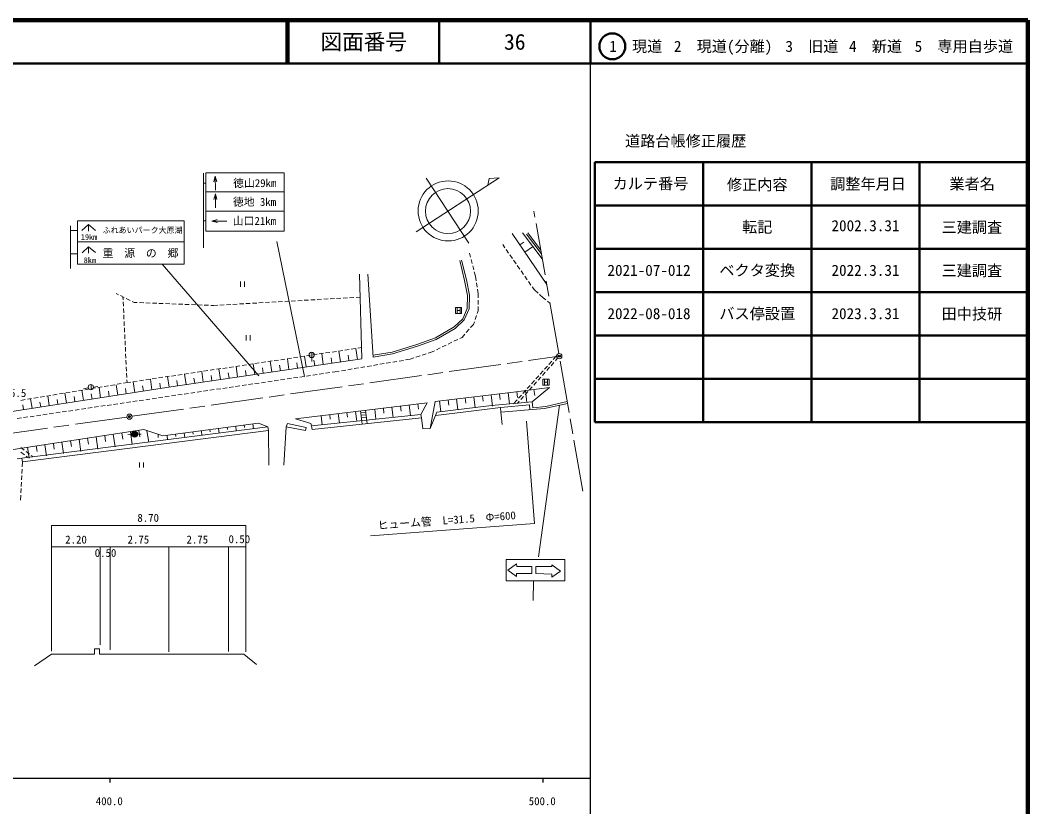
# Model space of a CAD drawing. Units: millimetres, scale not verified. Extents: x 40000 to 680000, y 20000 to 380000.
# Drawn here: x 447255 to 680000, y 198357 to 380000 of the extents above; entities that cross this region are included whole.
import ezdxf
from ezdxf.enums import TextEntityAlignment as Align

# ---------------------------------------------------------------- set-up
doc = ezdxf.new("R2010")
doc.units = ezdxf.units.MM
doc.header["$LTSCALE"] = 1000
doc.header["$PDMODE"] = 32
doc.header["$PDSIZE"] = 500
doc.linetypes.add('CHAIN', pattern=[18.5, 12, -1.5, 3.5, -1.5])
for name, color, linetype, lineweight in [('M-BGD', 7, 'Continuous', 13), ('M-BGD-EXST', 7, 'Continuous', 13), ('M-BMK', 2, 'CHAIN', 13), ('M-BMK-SRVR', 3, 'Continuous', 13), ('M-STR-HTXT', 7, 'Continuous', 13), ('M-STR-STRC', 7, 'Continuous', 13), ('M-TTL', 2, 'Continuous', 140), ('M-TTL-BAND', 7, 'Continuous', 25), ('M-TTL-FRAM', 2, 'Continuous', 50), ('M-TTL-LINE', 7, 'Continuous', 50)]:
    doc.layers.add(name, color=color, linetype=linetype, lineweight=lineweight)
doc.layers.add('M-OTRS', color=6, linetype='Continuous')
doc.layers.add('M-TTL-TXT', color=7, linetype='Continuous')
doc.styles.add('ＭＳ ゴシック', font='')
doc.styles.get('ＭＳ ゴシック').set_extended_font_data('MS Gothic')

msp = doc.modelspace()

# ---------------------------------------------------------------- hatches: boundary and pattern name
at = {"layer": 'M-BGD-EXST'}
msp.add_hatch(color=256, dxfattribs=at).paths.add_polyline_path([(474385, 284354, 0.97359), (473030, 284521, 0.01338), (473025, 284485, 0.41421), (473640, 283739, 0.41421)])

# ---------------------------------------------------------------- linework, layer by layer
at = {"layer": 'M-BGD'}
for p, q in [((560890, 330765), (568874, 318991)), ((563291, 330858), (567839, 324899)), ((564199, 330579), (567621, 326143)), ((564531, 330893), (567471, 327000)), ((562700, 328095), (563594, 328701)), ((551282, 325244), (551036, 326200)), ((558710, 328169), (559216, 327448)), ((559503, 327038), (560076, 326219)), ((563822, 326440), (565610, 327652)), ((551655, 323791), (551406, 324760)), ((560363, 325810), (560937, 324991)), ((561224, 324581), (561797, 323762)), ((526170, 301817), (525615, 321347)), ((527535, 321376), (528827, 302224)), ((552029, 322339), (551780, 323307)), ((552399, 320898), (552153, 321854)), ((562084, 323353), (562658, 322534)), ((562945, 322124), (563519, 321305)), ((552555, 319843), (552399, 320898)), ((552775, 318359), (552629, 319348)), ((563805, 320896), (564379, 320077)), ((564666, 319667), (565240, 318848)), ((469965, 316611), (469468, 316854)), ((553005, 316808), (552849, 317864)), ((553005, 315865), (553005, 316808)), ((565527, 318438), (566032, 317717)), ((566032, 317717), (566872, 316962)), ((567244, 316628), (568084, 315873)), ((471313, 315953), (470414, 316392)), ((470990, 316111), (471022, 315447)), ((471046, 314947), (471094, 313948)), ((472661, 315296), (471763, 315734)), ((473608, 314834), (473111, 315076)), ((474304, 314807), (473608, 314834)), ((475803, 314749), (474804, 314788)), ((477302, 314692), (476302, 314730)), ((478801, 314634), (477801, 314673)), ((480299, 314576), (479300, 314615)), ((481798, 314519), (480799, 314557)), ((483297, 314461), (482298, 314500)), ((484796, 314404), (483797, 314442)), ((486295, 314346), (485296, 314384)), ((487794, 314288), (486795, 314327)), ((489293, 314231), (488294, 314269)), ((490792, 314173), (489792, 314211)), ((494400, 314264), (493401, 314207)), ((495897, 314350), (494899, 314293)), ((497395, 314435), (496396, 314378)), ((498892, 314520), (497894, 314463)), ((500390, 314605), (499392, 314548)), ((501888, 314691), (500889, 314634)), ((503385, 314776), (502387, 314719)), ((504883, 314861), (503884, 314804)), ((506380, 314946), (505382, 314889)), ((507878, 315032), (506879, 314975)), ((509375, 315117), (508377, 315060)), ((510873, 315202), (509875, 315145)), ((512371, 315287), (511372, 315231)), ((513868, 315373), (512870, 315316)), ((515366, 315458), (514367, 315401)), ((516863, 315543), (515865, 315486)), ((518361, 315628), (517362, 315572)), ((519858, 315714), (518860, 315657)), ((521356, 315799), (520358, 315742)), ((522854, 315884), (521855, 315827)), ((524351, 315969), (523353, 315913)), ((525765, 316050), (524850, 315998)), ((553005, 314365), (553005, 315365)), ((568084, 315873), (568661, 315423)), ((569055, 315115), (569631, 314665)), ((471118, 313449), (471166, 312450)), ((471190, 311951), (471238, 310952)), ((491987, 314127), (491291, 314154)), ((492902, 314179), (491987, 314127)), ((552791, 312279), (553005, 312921)), ((553005, 312921), (553005, 313865)), ((471262, 310452), (471310, 309453)), ((551293, 309000), (551945, 309740)), ((551945, 309740), (552159, 310381)), ((552317, 310856), (552633, 311804)), ((471334, 308954), (471382, 307955)), ((471406, 307456), (471454, 306457)), ((549319, 306761), (549971, 307500)), ((550301, 307875), (550962, 308625)), ((471478, 305957), (471526, 304959)), ((544734, 304552), (545635, 304986)), ((546086, 305203), (546986, 305637)), ((547437, 305854), (548338, 306288)), ((548788, 306505), (549319, 306761)), ((471550, 304459), (471598, 303460)), ((471622, 302961), (471670, 301962)), ((513361, 302485), (514350, 302632)), ((514844, 302706), (515833, 302854)), ((516328, 302928), (517317, 303075)), ((517265, 300515), (516900, 303013)), ((517811, 303149), (518800, 303297)), ((519295, 303371), (520284, 303518)), ((520778, 303592), (521768, 303740)), ((521223, 301094), (520856, 303603)), ((522262, 303813), (523251, 303961)), ((523202, 301383), (523017, 302644)), ((523746, 304035), (524735, 304182)), ((525181, 301672), (524812, 304194)), ((525229, 304256), (526097, 304386)), ((540089, 302650), (541036, 302969)), ((541510, 303128), (542402, 303428)), ((542402, 303428), (542932, 303684)), ((543383, 303901), (544284, 304335)), ((471694, 301463), (471742, 300464)), ((498525, 300271), (499514, 300418)), ((500009, 300492), (500998, 300640)), ((501433, 298200), (501075, 300651)), ((501492, 300714), (502481, 300861)), ((502976, 300935), (503965, 301083)), ((504459, 301156), (505448, 301304)), ((505391, 298779), (505031, 301242)), ((505943, 301378), (506932, 301525)), ((507370, 299068), (507189, 300306)), ((507426, 301599), (508415, 301747)), ((508910, 301821), (509899, 301968)), ((509349, 299358), (508987, 301832)), ((510393, 302042), (511383, 302190)), ((511328, 299647), (511146, 300890)), ((511877, 302263), (512866, 302411)), ((513307, 299936), (512943, 302423)), ((515286, 300226), (515103, 301475)), ((519244, 300804), (519060, 302059)), ((528864, 300289), (529850, 300455)), ((530343, 300538), (531329, 300704)), ((531822, 300787), (532808, 300954)), ((533301, 301037), (534287, 301203)), ((534780, 301286), (535766, 301453)), ((536259, 301536), (537302, 301711)), ((537302, 301711), (538193, 302011)), ((538667, 302171), (539615, 302490)), ((569366, 300514), (570034, 301259)), ((569869, 300218), (570534, 300965)), ((570367, 301631), (571191, 302550)), ((570867, 301338), (571321, 301847)), ((471766, 299964), (471814, 298966)), ((471838, 298466), (471886, 297467)), ((482206, 297835), (483195, 297983)), ((483689, 298057), (484678, 298204)), ((485173, 298278), (486162, 298426)), ((485607, 295846), (485237, 298288)), ((486656, 298499), (487645, 298647)), ((488140, 298721), (489129, 298868)), ((489562, 296446), (489193, 298878)), ((489624, 298942), (490613, 299090)), ((491107, 299164), (492096, 299311)), ((491539, 296746), (491355, 297959)), ((492591, 299385), (493580, 299533)), ((493517, 297043), (493162, 299470)), ((494074, 299606), (495063, 299754)), ((495496, 297332), (495318, 298552)), ((495558, 299828), (496547, 299975)), ((497041, 300049), (498030, 300197)), ((497475, 297622), (497119, 300061)), ((499454, 297911), (499275, 299136)), ((503412, 298490), (503232, 299721)), ((513356, 297817), (514345, 297962)), ((514840, 298035), (515829, 298180)), ((516324, 298253), (517313, 298398)), ((517808, 298471), (518797, 298616)), ((519292, 298689), (519933, 298783)), ((519933, 298783), (520975, 298959)), ((521468, 299042), (522454, 299208)), ((522947, 299291), (523933, 299457)), ((524427, 299541), (525413, 299707)), ((525906, 299790), (526892, 299956)), ((527385, 300039), (528371, 300206)), ((567364, 298280), (568031, 299025)), ((567872, 297979), (568538, 298725)), ((568365, 299397), (569032, 300142)), ((568870, 299099), (569536, 299845)), ((467654, 295587), (466668, 295423)), ((469134, 295834), (468147, 295670)), ((469789, 293444), (469418, 295836)), ((470613, 296081), (469627, 295917)), ((471942, 296303), (471106, 296164)), ((471910, 296968), (471942, 296303)), ((471942, 296303), (472810, 296433)), ((473304, 296507), (474293, 296654)), ((473743, 294045), (473377, 296455)), ((474788, 296728), (475777, 296876)), ((476271, 296949), (477260, 297097)), ((477698, 294645), (477329, 297073)), ((477755, 297171), (478744, 297319)), ((479239, 297392), (480228, 297540)), ((479675, 294946), (479490, 296168)), ((480722, 297614), (481711, 297761)), ((481653, 295246), (481281, 297692)), ((483630, 295546), (483445, 296767)), ((487585, 296146), (487400, 297362)), ((498515, 295637), (499504, 295783)), ((499999, 295855), (500988, 296001)), ((501483, 296073), (502472, 296219)), ((502967, 296291), (503957, 296437)), ((504451, 296509), (505441, 296655)), ((505935, 296727), (506925, 296872)), ((507419, 296945), (508409, 297090)), ((508904, 297163), (509893, 297308)), ((510388, 297381), (511377, 297526)), ((511872, 297599), (512861, 297744)), ((564360, 294929), (565028, 295674)), ((565362, 296046), (566029, 296791)), ((565876, 295740), (566541, 296486)), ((566363, 297163), (567030, 297908)), ((566874, 296859), (567539, 297606)), ((454338, 293364), (453352, 293199)), ((455818, 293611), (454832, 293446)), ((457297, 293858), (456311, 293693)), ((457930, 291607), (457574, 293904)), ((458777, 294105), (457791, 293940)), ((460256, 294352), (459270, 294187)), ((461736, 294599), (460750, 294434)), ((461883, 292219), (461520, 294563)), ((463216, 294846), (462229, 294681)), ((463859, 292525), (463675, 293718)), ((464695, 295093), (463709, 294928)), ((466175, 295340), (465188, 295176)), ((465836, 292832), (465466, 295218)), ((467812, 293138), (467627, 294334)), ((471766, 293745), (471583, 294950)), ((475721, 294345), (475536, 295559)), ((482190, 293240), (483179, 293385)), ((483674, 293458), (484664, 293603)), ((485158, 293676), (486148, 293821)), ((486642, 293894), (487632, 294039)), ((488126, 294112), (489116, 294257)), ((489610, 294330), (490600, 294475)), ((491095, 294548), (492084, 294693)), ((492579, 294766), (493568, 294911)), ((494063, 294984), (495052, 295129)), ((495547, 295201), (496536, 295347)), ((497031, 295419), (498020, 295565)), ((554025, 293263), (554182, 291988)), ((556010, 293508), (556334, 290888)), ((557995, 293754), (558156, 292444)), ((559979, 293999), (560312, 291309)), ((561964, 294244), (562131, 292900)), ((562358, 292695), (563026, 293440)), ((563359, 293812), (564027, 294557)), ((563879, 293500), (564545, 294247)), ((563949, 294490), (564290, 291731)), ((564878, 294620), (565543, 295367)), ((565934, 294735), (566105, 293355)), ((448420, 292375), (447434, 292211)), ((448048, 290076), (447877, 291178)), ((449900, 292622), (448914, 292458)), ((450024, 290382), (449683, 292586)), ((451379, 292870), (450393, 292705)), ((452001, 290688), (451826, 291814)), ((452859, 293117), (451873, 292952)), ((453977, 290994), (453629, 293245)), ((455954, 291301), (455776, 292449)), ((459907, 291913), (459725, 293085)), ((465865, 290842), (466855, 290988)), ((467349, 291060), (468339, 291206)), ((468833, 291278), (469823, 291424)), ((470317, 291496), (471307, 291642)), ((471801, 291714), (472791, 291859)), ((473286, 291932), (474275, 292077)), ((474770, 292150), (475759, 292295)), ((476254, 292368), (477243, 292513)), ((477738, 292586), (478727, 292731)), ((479222, 292804), (480211, 292949)), ((480706, 293022), (481695, 293167)), ((537096, 291139), (537393, 288693)), ((539082, 291380), (539230, 290157)), ((544100, 292036), (544398, 289624)), ((546085, 292282), (546234, 291076)), ((548070, 292527), (548377, 290046)), ((550055, 292772), (550208, 291532)), ((552040, 293018), (552355, 290467)), ((561201, 291404), (562024, 292323)), ((562094, 291498), (562548, 292008)), ((562881, 292381), (563547, 293127)), ((451024, 288663), (452014, 288808)), ((452508, 288881), (453498, 289026)), ((453993, 289099), (454982, 289244)), ((455477, 289317), (456466, 289462)), ((456961, 289535), (457950, 289680)), ((458445, 289753), (459434, 289898)), ((459929, 289971), (460918, 290116)), ((461413, 290188), (462402, 290334)), ((462897, 290406), (463886, 290552)), ((464381, 290624), (465370, 290770)), ((516767, 288672), (517023, 286560)), ((518752, 288913), (518881, 287857)), ((520738, 289154), (521002, 286976)), ((522723, 289395), (522855, 288306)), ((524709, 289636), (524981, 287393)), ((525888, 289779), (526273, 286709)), ((525947, 289312), (527091, 289443)), ((526015, 288769), (527165, 288853)), ((527031, 289918), (527419, 286832)), ((529155, 290176), (529436, 287859)), ((531140, 290417), (531281, 289258)), ((533126, 290658), (533415, 288276)), ((535111, 290898), (535256, 289708)), ((446572, 288009), (447562, 288154)), ((448056, 288227), (449046, 288372)), ((449540, 288445), (450530, 288590)), ((499015, 286524), (499090, 285966)), ((500997, 286790), (501151, 285646)), ((526085, 288209), (527236, 288287)), ((447676, 278851), (504474, 286068)), ((447782, 278020), (504579, 285237)), ((466783, 284081), (466996, 282680)), ((468760, 284381), (469196, 281514)), ((470738, 284681), (470955, 283248)), ((472715, 284982), (473160, 282050)), ((474692, 285282), (474915, 283816)), ((476508, 285210), (476993, 282576)), ((479146, 284337), (479138, 283632)), ((481175, 284126), (481310, 283125)), ((483157, 284393), (483225, 283892)), ((485139, 284659), (485278, 283629)), ((487122, 284925), (487191, 284410)), ((489104, 285192), (489246, 284133)), ((491086, 285458), (491157, 284929)), ((493068, 285725), (493214, 284637)), ((495050, 285991), (495123, 285447)), ((497032, 286257), (497182, 285142)), ((504474, 286068), (504579, 285237)), ((504579, 285237), (504687, 277221)), ((450964, 281679), (451157, 280407)), ((452942, 281979), (453338, 279370)), ((454919, 282280), (455117, 280975)), ((456896, 282580), (457302, 279906)), ((458874, 282880), (459077, 281543)), ((460851, 283180), (461267, 280442)), ((462828, 283481), (463036, 282112)), ((464806, 283781), (465231, 280978)), ((448215, 280737), (447425, 281349)), ((447447, 280257), (448238, 279646)), ((449402, 279820), (448611, 280431)), ((448634, 279340), (449043, 279024)), ((448987, 281379), (449373, 278834)), ((450234, 279176), (449797, 279514)), ((446536, 278689), (447676, 278851)), ((447782, 278020), (447676, 278851)), ((447782, 278020), (447719, 276827)), ((447613, 274830), (447560, 273831)), ((447692, 276328), (447640, 275329)), ((447534, 273332), (447481, 272333)), ((447375, 270336), (447312, 269143)), ((447455, 271834), (447402, 270835)), ((454530, 258402), (499363, 258402)), ((465736, 258402), (465736, 235768)), ((468012, 234610), (468012, 258402)), ((481567, 258402), (481567, 234131)), ((495393, 258402), (495393, 234236))]:
    msp.add_line(p, q, dxfattribs=at)
for points in [[(528761, 302639), (533156, 303347), (538913, 305148), (543174, 306618), (547492, 309155), (549474, 311052), (550507, 313455), (550593, 316447), (549920, 319925), (548794, 324519)], [(528827, 302224), (533253, 302937), (539045, 304749), (543351, 306234), (547747, 308818), (549826, 310808), (550925, 313362), (551014, 316481), (550331, 320015), (549202, 324619)], [(405530, 304801), (406282, 283605), (411230, 284362), (446322, 289765), (482071, 295369), (526170, 301817)], [(541990, 285694), (543108, 291914), (560562, 294010), (569542, 295181), (565523, 291861)], [(539928, 288175), (540225, 285659), (541990, 285694), (543457, 289520), (556106, 291005), (565523, 291861), (565698, 290516), (568703, 290813), (573612, 291937)], [(558308, 289503), (558186, 290551), (564860, 291215), (564989, 290048)], [(573693, 291473), (568371, 290324), (558308, 289503), (558622, 286602)], [(514528, 286298), (514700, 285467), (539928, 288175), (539774, 288942)], [(558186, 290551), (550219, 289538), (543159, 288741)], [(504474, 286068), (502282, 286963), (480184, 283993), (475788, 285448), (412406, 275825), (412228, 273811)], [(508162, 277245), (508719, 286122), (509034, 286908), (513332, 285947), (513174, 285283), (508719, 286122)], [(454530, 234338), (454530, 263328), (499363, 263328), (499363, 234120)], [(450596, 230895), (454532, 233576), (464421, 233576), (464421, 234868), (465591, 234868), (465591, 233593), (498924, 233593), (501835, 231231)]]:
    msp.add_lwpolyline(points, dxfattribs=at)
msp.add_lwpolyline([(510868, 287956), (541259, 291645), (539774, 288942), (514528, 286298), (514420, 286865)], close=True, dxfattribs=at)
at = {"layer": 'M-BGD-EXST'}
for p, q in [((498158, 319642), (498158, 318442)), ((499058, 318442), (499058, 319642)), ((549194, 313664), (547794, 313664)), ((547794, 313664), (547794, 312264)), ((547794, 312264), (549194, 312264)), ((548172, 312323), (548172, 313513)), ((548172, 312964), (548866, 312964)), ((548866, 313520), (548866, 312327)), ((549194, 312264), (549194, 313664)), ((499471, 307239), (499471, 306039)), ((500371, 306039), (500371, 307239)), ((514642, 303304), (514657, 302090)), ((514657, 302090), (514654, 301206)), ((463637, 295874), (463652, 294660)), ((569413, 297114), (568013, 297114)), ((568013, 297114), (568013, 295714)), ((568013, 295714), (569413, 295714)), ((568392, 295773), (568392, 296963)), ((568392, 296414), (569086, 296414)), ((569086, 296971), (569086, 295777)), ((569413, 295714), (569413, 297114)), ((462984, 295129), (461907, 294908)), ((464190, 295265), (465232, 295434)), ((472105, 284316), (473113, 284379)), ((474294, 284377), (475188, 284395)), ((474845, 277901), (474845, 276701)), ((475745, 276701), (475745, 277901))]:
    msp.add_line(p, q, dxfattribs=at)
for centre, radius in [((514584, 302696), 611), ((463579, 295266), 611), ((473705, 284419), 683)]:
    msp.add_circle(centre, radius, dxfattribs=at)
at = {"layer": 'M-BMK'}
for p, q in [((571673, 303008), (565912, 335902)), ((473088, 288525), (571182, 302333)), ((577241, 271214), (571880, 301826)), ((471900, 288358), (410476, 279739))]:
    msp.add_line(p, q, dxfattribs=at)
at = {"layer": 'M-BMK-SRVR'}
msp.add_line((541067, 343480), (550869, 328481), dxfattribs=at)
msp.add_lwpolyline([(538741, 331087), (557869, 343589), (555581, 343451), (555283, 341898)], dxfattribs=at)
for centre, radius in [((546107, 335953), 6943), ((546072, 335900), 5195), ((571776, 302417), 600), ((472494, 288442), 600)]:
    msp.add_circle(centre, radius, dxfattribs=at)
msp.add_point((472494, 288442), dxfattribs=at)
at = {"layer": 'M-OTRS'}
msp.add_point((571776, 302417), dxfattribs=at)
at = {"layer": 'M-STR-HTXT'}
msp.add_lwpolyline([(564242, 287424), (566075, 263743), (528206, 260966)], dxfattribs=at)
at = {"layer": 'M-STR-STRC'}
for p, q in [((489603, 327436), (489603, 344704)), ((489603, 342352), (490117, 342352)), ((492317, 343967), (491989, 342663)), ((492352, 340717), (492317, 343967)), ((492317, 343967), (492673, 342670)), ((490117, 340348), (508235, 340348)), ((492352, 339896), (492024, 338592)), ((492387, 336646), (492352, 339896)), ((492352, 339896), (492708, 338600)), ((490117, 335923), (508235, 335923)), ((489603, 333668), (490117, 333668)), ((491496, 333589), (492794, 333937)), ((494990, 333606), (491496, 333589)), ((491496, 333589), (492798, 333253)), ((458892, 322682), (458892, 332513)), ((458892, 331451), (460514, 331451)), ((463062, 332789), (461490, 331412)), ((460514, 328784), (485103, 328784)), ((512954, 297758), (506544, 328912)), ((458892, 326046), (460514, 326046)), ((463075, 327633), (461554, 326287)), ((463075, 326163), (463075, 327633)), ((463075, 327633), (464648, 326338)), ((480021, 323677), (502383, 297900)), ((571857, 291076), (566965, 256080)), ((565792, 250512), (565740, 246022))]:
    msp.add_line(p, q, dxfattribs=at)
for points in [[(490117, 344737), (508235, 344737), (508235, 331283), (490117, 331283)], [(460514, 333674), (485103, 333674), (485103, 323677), (460514, 323677)], [(559520, 255474), (573078, 255474), (573078, 250512), (559520, 250512)], [(561937, 253887), (565432, 253846), (565452, 252222), (561906, 252243), (561886, 251565), (559861, 252973), (561876, 254453)], [(566344, 252244), (566365, 253837), (570044, 253827), (570023, 254217), (572069, 252789), (570075, 251412), (570054, 252110)]]:
    msp.add_lwpolyline(points, close=True, dxfattribs=at)
msp.add_lwpolyline([(463062, 331289), (463062, 332789), (464645, 331453)], dxfattribs=at)
at = {"layer": 'M-TTL'}
for p, q in [((680000, 380000), (40000, 380000)), ((680000, 20000), (680000, 380000))]:
    msp.add_line(p, q, dxfattribs=at)
at = {"layer": 'M-TTL-BAND'}
for p, q in [((579000, 20000), (579000, 370000)), ((40000, 205000), (579000, 205000)), ((468000, 205000), (468000, 204000)), ((568000, 205000), (568000, 204000))]:
    msp.add_line(p, q, dxfattribs=at)
at = {"layer": 'M-TTL-FRAM'}
for p, q in [((580000, 347197), (580000, 287197)), ((580000, 347197), (680000, 347197)), ((580000, 287197), (680000, 287197))]:
    msp.add_line(p, q, dxfattribs=at)
at = {"layer": 'M-TTL-LINE'}
for p, q in [((508747, 380000), (508747, 370000)), ((509247, 380000), (509247, 370000)), ((543997, 380000), (543997, 370000)), ((579000, 380000), (579000, 370000)), ((40000, 370000), (680000, 370000)), ((605000, 347197), (605000, 287197)), ((630000, 347197), (630000, 287197)), ((655000, 347197), (655000, 287197)), ((580000, 337197), (680000, 337197)), ((580000, 327197), (680000, 327197)), ((580000, 317197), (680000, 317197)), ((580000, 307197), (680000, 307197)), ((580000, 297197), (680000, 297197))]:
    msp.add_line(p, q, dxfattribs=at)
msp.add_circle((584031, 373958), 3000, dxfattribs=at)

# ---------------------------------------------------------------- texts
at = {"layer": 'M-BGD', "style": 'ＭＳ ゴシック'}
for s, p in [('8.70', (476824, 263627)), ('2.20', (460162, 258608)), ('2.75', (474567, 258608)), ('2.75', (488170, 258608)), ('0.50', (497882, 258697)), ('0.50', (466974, 255512))]:
    msp.add_text(s, height=1833, dxfattribs=at).set_placement(p, align=Align.BOTTOM_CENTER)
at = {"layer": 'M-BGD-EXST', "style": 'ＭＳ ゴシック'}
msp.add_text('55.5', height=1833, dxfattribs=at).set_placement((446171, 292442), align=Align.BOTTOM_CENTER)
at = {"layer": 'M-STR-HTXT', "style": 'ＭＳ ゴシック'}
msp.add_text('ヒューム管\u3000L=31.5\u3000Φ=600', height=1833, rotation=4.194, dxfattribs=at).set_placement((545890, 263071), align=Align.BOTTOM_CENTER)
at = {"layer": 'M-STR-STRC', "style": 'ＭＳ ゴシック'}
for s, height, p in [('徳山29km', 1833, (501446, 342379)), ('徳地 3km', 1833, (501386, 338042)), ('山口21km', 1833, (501357, 333647)), ('19km', 1320, (463171, 329931)), ('ふれあいパーク大原湖', 1320, (475531, 331499)), ('重\u3000源\u3000の\u3000郷', 1833, (475049, 326197)), ('8km', 1320, (463361, 324563))]:
    msp.add_text(s, height=height, dxfattribs=at).set_placement(p, align=Align.MIDDLE_CENTER)
at = {"layer": 'M-TTL-BAND', "style": 'ＭＳ ゴシック'}
for s, p in [('400.0', (467844, 198195)), ('500.0', (567844, 198195))]:
    msp.add_text(s, height=1833, dxfattribs=at).set_placement(p, align=Align.BOTTOM_CENTER)
at = {"layer": 'M-TTL-TXT', "style": 'ＭＳ ゴシック'}
for s, height, p in [('図面番号', 3666, (526622, 375000)), ('36', 3666, (561497, 375000)), ('1\u3000現道', 2566, (589448, 373958)), ('2\u3000現道(分離)', 2566, (609619, 373958)), ('3\u3000旧道', 2566, (630121, 373958)), ('4\u3000新道', 2566, (644824, 373958)), ('5\u3000専用自歩道', 2566, (665228, 373958)), ('道路台帳修正履歴', 2566, (600968, 352113)), ('カルテ番号', 2566, (592839, 342277)), ('修正内容', 2566, (617509, 342023)), ('調整年月日', 2566, (643089, 342197)), ('業者名', 2566, (667134, 342197)), ('転記', 2566, (617500, 332245)), ('三建調査', 2566, (667077, 332189)), ('ベクタ変換', 2566, (617500, 322245)), ('三建調査', 2566, (667077, 322189)), ('2021-07-012', 2566, (592500, 322245)), ('2022.3.31', 2566, (642500, 322245)), ('2022-08-018', 2566, (592500, 312245)), ('バス停設置', 2566, (617500, 312245)), ('2023.3.31', 2566, (642500, 312245)), ('田中技研', 2566, (667077, 312189))]:
    msp.add_text(s, height=height, dxfattribs=at).set_placement(p, align=Align.MIDDLE_CENTER)
msp.add_text('2002.3.31', height=2566, dxfattribs=at).set_placement((642500, 330495), align=Align.BOTTOM_CENTER)

doc.saveas('drawing.dxf')
